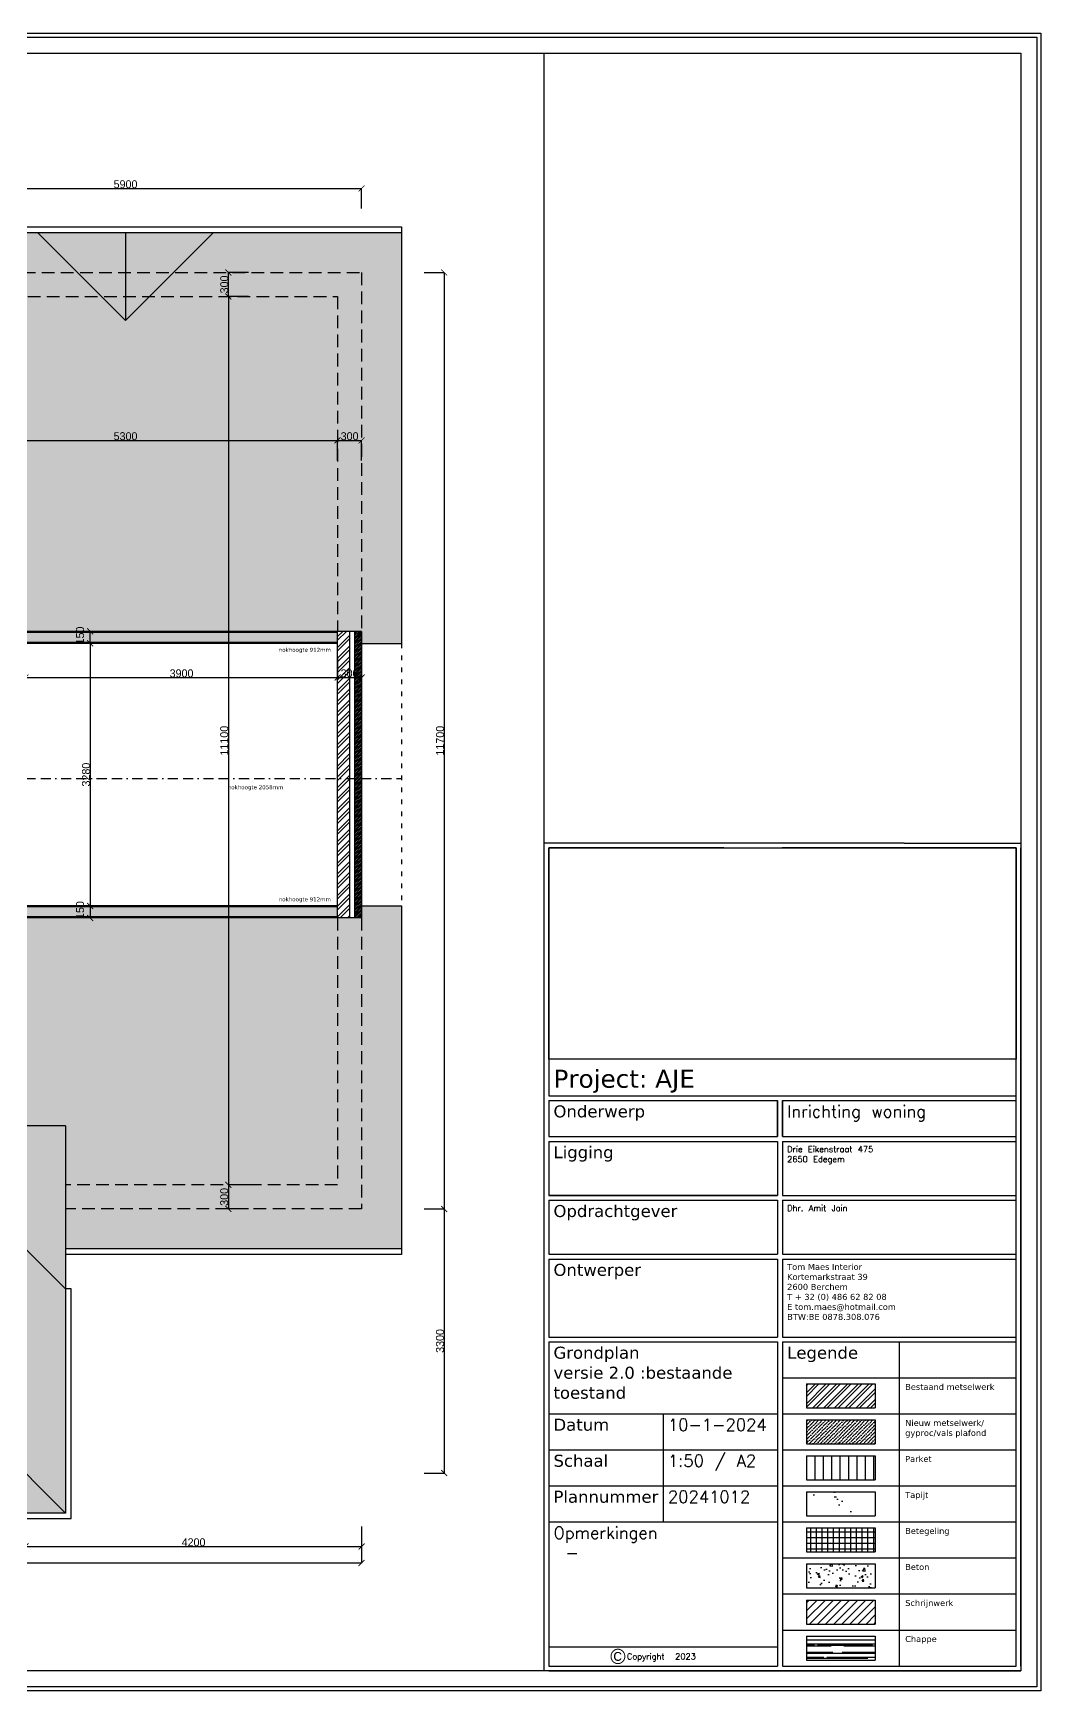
# Model space of a CAD drawing. Header units: millimetres. Extents: x -153917 to -31303, y -39726 to 31262.
# Drawn here: x -138444 to -125852, y 10551 to 31262 of the extents above; entities that cross this region are included whole.
import ezdxf

# ---------------------------------------------------------------- set-up
doc = ezdxf.new("R2010")
doc.units = ezdxf.units.MM
doc.header["$LTSCALE"] = 5
for name, pattern in [('ACAD_ISO03W100', [30, 12, -18]), ('BORDERX2', [88.9, 25.4, -12.7, 25.4, -12.7, 0, -12.7]), ('HIDDEN', [9.525, 6.35, -3.175])]:
    doc.linetypes.add(name, pattern=pattern)
for name, color, linetype in [('Bemating', 1, 'Continuous'), ('invulling muren', 252, 'Continuous'), ('KADER', 7, 'Continuous'), ('Meubel', 8, 'Continuous'), ('muren', 7, 'Continuous'), ('Tekst', 7, 'Continuous')]:
    doc.layers.add(name, color=color, linetype=linetype)
doc.layers.add('parket', color=7, linetype='Continuous', true_color=0xe6d6b7)
doc.layers.add('Toestellen', color=7, linetype='Continuous', true_color=0x423f38)
doc.styles.add('Arial', font='txt.shx')
doc.styles.add('Geneva', font='')
doc.styles.get('Geneva').set_extended_font_data('Geneva')
doc.dimstyles.new('ISO-25', dxfattribs={"dimtxt": 100, "dimasz": 25, "dimexe": 1.25, "dimexo": 0.625, "dimtad": 1, "dimtxsty": 'Standard', "dimblk": 'ARCHTICK', "dimcen": 2.5, "dimse1": 1, "dimse2": 1, "dimadec": 0, "dimazin": 0, "dimtfac": 1, "dimtmove": 0, "dimatfit": 3, "dimfxl": 1, "dimarcsym": 0})
picture_1 = doc.add_image_def('image1.jpg', size_in_pixel=(1986, 897))
pattern_1 = [(0, (34340.32, -328.19), (47.625, 27.4963064), [31.75, -63.5]), (120, (34340.32, -328.19), (-47.625, 27.4963066), [31.75, -63.5]), (60, (34340.32, -328.19), (1e-07, 54.992613), [-63.5, 31.75])]

# ---------------------------------------------------------------- blocks, each defined once
blk = doc.blocks.new('_ArchTick')
at = {"color": 0, "linetype": 'ByBlock', "const_width": 0.15}
blk.add_lwpolyline([(-0.5, -0.5), (0.5, 0.5)], dxfattribs=at)
blk = doc.blocks.new('*D178')
at = {"layer": 'Bemating', "color": 0, "lineweight": -2, "transparency": 16777216}
for p, q in [((-138540, 23461), (-138540, 23210)), ((-134640, 23461), (-134640, 23210)), ((-138540, 23211), (-134640, 23211))]:
    blk.add_line(p, q, dxfattribs=at)
at = {"layer": 'Defpoints', "color": 0, "transparency": 16777216}
for p in [(-138540, 23638), (-134640, 23638), (-134640, 23211)]:
    blk.add_point(p, dxfattribs=at)
at = {"layer": 'Bemating', "color": 0, "lineweight": -2, "transparency": 16777216, "xscale": 75, "yscale": 75, "zscale": 75, "rotation": 180}
blk.add_blockref('_ArchTick', (-138540, 23211), dxfattribs=at)
at = {"layer": 'Bemating', "color": 0, "lineweight": -2, "transparency": 16777216, "xscale": 75, "yscale": 75, "zscale": 75}
blk.add_blockref('_ArchTick', (-134640, 23211), dxfattribs=at)
at = {"layer": 'Bemating', "color": 0, "transparency": 16777216, "insert": (-136590, 23262), "char_height": 100, "attachment_point": 5, "style": 'Geneva'}
blk.add_mtext('3900', dxfattribs=at)
blk = doc.blocks.new('*D179')
at = {"layer": 'Bemating', "color": 0, "lineweight": -2, "transparency": 16777216}
for p, q in [((-134640, 23461), (-134640, 23210)), ((-134340, 23461), (-134340, 23210)), ((-134640, 23211), (-134340, 23211))]:
    blk.add_line(p, q, dxfattribs=at)
at = {"layer": 'Defpoints', "color": 0, "transparency": 16777216}
for p in [(-134640, 23638), (-134340, 23788), (-134340, 23211)]:
    blk.add_point(p, dxfattribs=at)
at = {"layer": 'Bemating', "color": 0, "lineweight": -2, "transparency": 16777216, "xscale": 75, "yscale": 75, "zscale": 75, "rotation": 180}
blk.add_blockref('_ArchTick', (-134640, 23211), dxfattribs=at)
at = {"layer": 'Bemating', "color": 0, "lineweight": -2, "transparency": 16777216, "xscale": 75, "yscale": 75, "zscale": 75}
blk.add_blockref('_ArchTick', (-134340, 23211), dxfattribs=at)
at = {"layer": 'Bemating', "color": 0, "transparency": 16777216, "insert": (-134490, 23262), "char_height": 100, "attachment_point": 5, "style": 'Geneva'}
blk.add_mtext('300', dxfattribs=at)
blk = doc.blocks.new('*D196')
at = {"layer": 'Bemating', "color": 0, "lineweight": -2, "transparency": 16777216}
for p, q in [((-137482, 23638), (-137733, 23638)), ((-137732, 23638), (-137732, 20358)), ((-137482, 20358), (-137733, 20358))]:
    blk.add_line(p, q, dxfattribs=at)
at = {"layer": 'Defpoints', "color": 0, "transparency": 16777216}
for p in [(-134640, 23638), (-137732, 20358), (-134640, 20358)]:
    blk.add_point(p, dxfattribs=at)
at = {"layer": 'Bemating', "color": 0, "lineweight": -2, "transparency": 16777216, "xscale": 75, "yscale": 75, "zscale": 75}
for p, rotation in [((-137732, 23638), 90), ((-137732, 20358), 270)]:
    blk.add_blockref('_ArchTick', p, dxfattribs=dict(at, rotation=rotation))
at = {"layer": 'Bemating', "color": 0, "transparency": 16777216, "insert": (-137783, 21998), "char_height": 100, "attachment_point": 5, "rotation": 90, "style": 'Geneva'}
blk.add_mtext('3280', dxfattribs=at)
blk = doc.blocks.new('*D197')
at = {"layer": 'Bemating', "color": 0, "lineweight": -2, "transparency": 16777216}
for p, q in [((-137482, 20358), (-137733, 20358)), ((-137732, 20358), (-137732, 20208)), ((-137482, 20208), (-137733, 20208))]:
    blk.add_line(p, q, dxfattribs=at)
at = {"layer": 'Defpoints', "color": 0, "transparency": 16777216}
for p in [(-134640, 20358), (-137732, 20208), (-134640, 20208)]:
    blk.add_point(p, dxfattribs=at)
at = {"layer": 'Bemating', "color": 0, "lineweight": -2, "transparency": 16777216, "xscale": 75, "yscale": 75, "zscale": 75}
for p, rotation in [((-137732, 20358), 90), ((-137732, 20208), 270)]:
    blk.add_blockref('_ArchTick', p, dxfattribs=dict(at, rotation=rotation))
at = {"layer": 'Bemating', "color": 0, "transparency": 16777216, "insert": (-137858, 20306), "char_height": 100, "attachment_point": 5, "rotation": 90, "style": 'Geneva'}
blk.add_mtext('150', dxfattribs=at)
blk = doc.blocks.new('*D198')
at = {"layer": 'Bemating', "color": 0, "lineweight": -2, "transparency": 16777216}
for p, q in [((-137482, 23788), (-137733, 23788)), ((-137482, 23638), (-137733, 23638)), ((-137732, 23638), (-137732, 23788))]:
    blk.add_line(p, q, dxfattribs=at)
at = {"layer": 'Defpoints', "color": 0, "transparency": 16777216}
for p in [(-137732, 23788), (-134640, 23788), (-134640, 23638)]:
    blk.add_point(p, dxfattribs=at)
at = {"layer": 'Bemating', "color": 0, "lineweight": -2, "transparency": 16777216, "xscale": 75, "yscale": 75, "zscale": 75}
for p, rotation in [((-137732, 23788), 90), ((-137732, 23638), 270)]:
    blk.add_blockref('_ArchTick', p, dxfattribs=dict(at, rotation=rotation))
at = {"layer": 'Bemating', "color": 0, "transparency": 16777216, "insert": (-137858, 23736), "char_height": 100, "attachment_point": 5, "rotation": 90, "style": 'Geneva'}
blk.add_mtext('150', dxfattribs=at)
blk = doc.blocks.new('*D215')
at = {"layer": 'Bemating', "color": 0, "lineweight": -2, "transparency": 16777216}
for p, q in [((-151540, 12398), (-151540, 12147)), ((-134340, 12398), (-134340, 12147)), ((-151540, 12148), (-134340, 12148))]:
    blk.add_line(p, q, dxfattribs=at)
at = {"layer": 'Defpoints', "color": 0, "transparency": 16777216}
for p in [(-151540, 23638), (-134340, 20358), (-134340, 12148)]:
    blk.add_point(p, dxfattribs=at)
at = {"layer": 'Bemating', "color": 0, "lineweight": -2, "transparency": 16777216, "xscale": 75, "yscale": 75, "zscale": 75, "rotation": 180}
blk.add_blockref('_ArchTick', (-151540, 12148), dxfattribs=at)
at = {"layer": 'Bemating', "color": 0, "lineweight": -2, "transparency": 16777216, "xscale": 75, "yscale": 75, "zscale": 75}
blk.add_blockref('_ArchTick', (-134340, 12148), dxfattribs=at)
at = {"layer": 'Bemating', "color": 0, "transparency": 16777216, "insert": (-142940, 12199), "char_height": 100, "attachment_point": 5, "style": 'Geneva'}
blk.add_mtext('17200', dxfattribs=at)
blk = doc.blocks.new('*D218')
at = {"layer": 'Bemating', "color": 0, "lineweight": -2, "transparency": 16777216}
for p, q in [((-138540, 12605), (-138540, 12354)), ((-134340, 12605), (-134340, 12354)), ((-138540, 12355), (-134340, 12355))]:
    blk.add_line(p, q, dxfattribs=at)
at = {"layer": 'Defpoints', "color": 0, "transparency": 16777216}
for p in [(-134340, 16572), (-138540, 13272), (-134340, 12355)]:
    blk.add_point(p, dxfattribs=at)
at = {"layer": 'Bemating', "color": 0, "lineweight": -2, "transparency": 16777216, "xscale": 75, "yscale": 75, "zscale": 75, "rotation": 180}
blk.add_blockref('_ArchTick', (-138540, 12355), dxfattribs=at)
at = {"layer": 'Bemating', "color": 0, "lineweight": -2, "transparency": 16777216, "xscale": 75, "yscale": 75, "zscale": 75}
blk.add_blockref('_ArchTick', (-134340, 12355), dxfattribs=at)
at = {"layer": 'Bemating', "color": 0, "transparency": 16777216, "insert": (-136440, 12406), "char_height": 100, "attachment_point": 5, "style": 'Geneva'}
blk.add_mtext('4200', dxfattribs=at)
blk = doc.blocks.new('*D221')
at = {"layer": 'Bemating', "color": 0, "lineweight": -2, "transparency": 16777216}
for p, q in [((-139940, 25924), (-139940, 26175)), ((-139940, 26174), (-134640, 26174)), ((-134640, 25924), (-134640, 26175))]:
    blk.add_line(p, q, dxfattribs=at)
at = {"layer": 'Defpoints', "color": 0, "transparency": 16777216}
for p in [(-134640, 26174), (-139940, 24772), (-134640, 23788)]:
    blk.add_point(p, dxfattribs=at)
at = {"layer": 'Bemating', "color": 0, "lineweight": -2, "transparency": 16777216, "xscale": 75, "yscale": 75, "zscale": 75, "rotation": 180}
blk.add_blockref('_ArchTick', (-139940, 26174), dxfattribs=at)
at = {"layer": 'Bemating', "color": 0, "lineweight": -2, "transparency": 16777216, "xscale": 75, "yscale": 75, "zscale": 75}
blk.add_blockref('_ArchTick', (-134640, 26174), dxfattribs=at)
at = {"layer": 'Bemating', "color": 0, "transparency": 16777216, "insert": (-137290, 26225), "char_height": 100, "attachment_point": 5, "style": 'Geneva'}
blk.add_mtext('5300', dxfattribs=at)
blk = doc.blocks.new('*D222')
at = {"layer": 'Bemating', "color": 0, "lineweight": -2, "transparency": 16777216}
for p, q in [((-134640, 25924), (-134640, 26175)), ((-134640, 26174), (-134340, 26174)), ((-134340, 25924), (-134340, 26175))]:
    blk.add_line(p, q, dxfattribs=at)
at = {"layer": 'Defpoints', "color": 0, "transparency": 16777216}
for p in [(-134340, 26174), (-134640, 23788), (-134340, 23788)]:
    blk.add_point(p, dxfattribs=at)
at = {"layer": 'Bemating', "color": 0, "lineweight": -2, "transparency": 16777216, "xscale": 75, "yscale": 75, "zscale": 75, "rotation": 180}
blk.add_blockref('_ArchTick', (-134640, 26174), dxfattribs=at)
at = {"layer": 'Bemating', "color": 0, "lineweight": -2, "transparency": 16777216, "xscale": 75, "yscale": 75, "zscale": 75}
blk.add_blockref('_ArchTick', (-134340, 26174), dxfattribs=at)
at = {"layer": 'Bemating', "color": 0, "transparency": 16777216, "insert": (-134490, 26225), "char_height": 100, "attachment_point": 5, "style": 'Geneva'}
blk.add_mtext('300', dxfattribs=at)
blk = doc.blocks.new('*D223')
at = {"layer": 'Bemating', "color": 0, "lineweight": -2, "transparency": 16777216}
for p, q in [((-133559, 28272), (-133308, 28272)), ((-133309, 28272), (-133309, 16572)), ((-133559, 16572), (-133308, 16572))]:
    blk.add_line(p, q, dxfattribs=at)
at = {"layer": 'Defpoints', "color": 0, "transparency": 16777216}
for p in [(-134340, 28272), (-134340, 16572), (-133309, 16572)]:
    blk.add_point(p, dxfattribs=at)
at = {"layer": 'Bemating', "color": 0, "lineweight": -2, "transparency": 16777216, "xscale": 75, "yscale": 75, "zscale": 75}
for p, rotation in [((-133309, 28272), 90), ((-133309, 16572), 270)]:
    blk.add_blockref('_ArchTick', p, dxfattribs=dict(at, rotation=rotation))
at = {"layer": 'Bemating', "color": 0, "transparency": 16777216, "insert": (-133360, 22422), "char_height": 100, "attachment_point": 5, "rotation": 90, "style": 'Geneva'}
blk.add_mtext('11700', dxfattribs=at)
blk = doc.blocks.new('*D224')
at = {"layer": 'Bemating', "color": 0, "lineweight": -2, "transparency": 16777216}
for p, q in [((-133559, 16572), (-133308, 16572)), ((-133309, 16572), (-133309, 13272)), ((-133559, 13272), (-133308, 13272))]:
    blk.add_line(p, q, dxfattribs=at)
at = {"layer": 'Defpoints', "color": 0, "transparency": 16777216}
for p in [(-134340, 16572), (-138540, 13272), (-133309, 13272)]:
    blk.add_point(p, dxfattribs=at)
at = {"layer": 'Bemating', "color": 0, "lineweight": -2, "transparency": 16777216, "xscale": 75, "yscale": 75, "zscale": 75}
for p, rotation in [((-133309, 16572), 90), ((-133309, 13272), 270)]:
    blk.add_blockref('_ArchTick', p, dxfattribs=dict(at, rotation=rotation))
at = {"layer": 'Bemating', "color": 0, "transparency": 16777216, "insert": (-133360, 14922), "char_height": 100, "attachment_point": 5, "rotation": 90, "style": 'Geneva'}
blk.add_mtext('3300', dxfattribs=at)
blk = doc.blocks.new('*D227')
at = {"layer": 'Bemating', "color": 0, "lineweight": -2, "transparency": 16777216}
for p, q in [((-140240, 29072), (-140240, 29323)), ((-140240, 29322), (-134340, 29322)), ((-134340, 29072), (-134340, 29323))]:
    blk.add_line(p, q, dxfattribs=at)
at = {"layer": 'Defpoints', "color": 0, "transparency": 16777216}
for p in [(-134340, 29322), (-140240, 28272), (-134340, 28272)]:
    blk.add_point(p, dxfattribs=at)
at = {"layer": 'Bemating', "color": 0, "lineweight": -2, "transparency": 16777216, "xscale": 75, "yscale": 75, "zscale": 75, "rotation": 180}
blk.add_blockref('_ArchTick', (-140240, 29322), dxfattribs=at)
at = {"layer": 'Bemating', "color": 0, "lineweight": -2, "transparency": 16777216, "xscale": 75, "yscale": 75, "zscale": 75}
blk.add_blockref('_ArchTick', (-134340, 29322), dxfattribs=at)
at = {"layer": 'Bemating', "color": 0, "transparency": 16777216, "insert": (-137290, 29373), "char_height": 100, "attachment_point": 5, "style": 'Geneva'}
blk.add_mtext('5900', dxfattribs=at)
blk = doc.blocks.new('*D228')
at = {"layer": 'Bemating', "color": 0, "lineweight": -2, "transparency": 16777216}
for p, q in [((-135755, 27972), (-136006, 27972)), ((-136005, 27972), (-136005, 16872)), ((-135755, 16872), (-136006, 16872))]:
    blk.add_line(p, q, dxfattribs=at)
at = {"layer": 'Defpoints', "color": 0, "transparency": 16777216}
for p in [(-134640, 27972), (-136005, 16872), (-134640, 16872)]:
    blk.add_point(p, dxfattribs=at)
at = {"layer": 'Bemating', "color": 0, "lineweight": -2, "transparency": 16777216, "xscale": 75, "yscale": 75, "zscale": 75}
for p, rotation in [((-136005, 27972), 90), ((-136005, 16872), 270)]:
    blk.add_blockref('_ArchTick', p, dxfattribs=dict(at, rotation=rotation))
at = {"layer": 'Bemating', "color": 0, "transparency": 16777216, "insert": (-136056, 22422), "char_height": 100, "attachment_point": 5, "rotation": 90, "style": 'Geneva'}
blk.add_mtext('11100', dxfattribs=at)
blk = doc.blocks.new('*D229')
at = {"layer": 'Bemating', "color": 0, "lineweight": -2, "transparency": 16777216}
for p, q in [((-135755, 16872), (-136006, 16872)), ((-136005, 16872), (-136005, 16572)), ((-135755, 16572), (-136006, 16572))]:
    blk.add_line(p, q, dxfattribs=at)
at = {"layer": 'Defpoints', "color": 0, "transparency": 16777216}
for p in [(-134640, 16872), (-136005, 16572), (-134340, 16572)]:
    blk.add_point(p, dxfattribs=at)
at = {"layer": 'Bemating', "color": 0, "lineweight": -2, "transparency": 16777216, "xscale": 75, "yscale": 75, "zscale": 75}
for p, rotation in [((-136005, 16872), 90), ((-136005, 16572), 270)]:
    blk.add_blockref('_ArchTick', p, dxfattribs=dict(at, rotation=rotation))
at = {"layer": 'Bemating', "color": 0, "transparency": 16777216, "insert": (-136056, 16722), "char_height": 100, "attachment_point": 5, "rotation": 90, "style": 'Geneva'}
blk.add_mtext('300', dxfattribs=at)
blk = doc.blocks.new('*D230')
at = {"layer": 'Bemating', "color": 0, "lineweight": -2, "transparency": 16777216}
for p, q in [((-135755, 28272), (-136006, 28272)), ((-136005, 27972), (-136005, 28272)), ((-135755, 27972), (-136006, 27972))]:
    blk.add_line(p, q, dxfattribs=at)
at = {"layer": 'Defpoints', "color": 0, "transparency": 16777216}
for p in [(-136005, 28272), (-134340, 28272), (-134640, 27972)]:
    blk.add_point(p, dxfattribs=at)
at = {"layer": 'Bemating', "color": 0, "lineweight": -2, "transparency": 16777216, "xscale": 75, "yscale": 75, "zscale": 75}
for p, rotation in [((-136005, 28272), 90), ((-136005, 27972), 270)]:
    blk.add_blockref('_ArchTick', p, dxfattribs=dict(at, rotation=rotation))
at = {"layer": 'Bemating', "color": 0, "transparency": 16777216, "insert": (-136056, 28122), "char_height": 100, "attachment_point": 5, "rotation": 90, "style": 'Geneva'}
blk.add_mtext('300', dxfattribs=at)

msp = doc.modelspace()

# ---------------------------------------------------------------- hatches: boundary and pattern name
at = {"layer": 'invulling muren', "transparency": 33554477}
h = msp.add_hatch(color=256, dxfattribs=at)
h.dxf.hatch_style = 1
h.paths.add_polyline_path([(-134640.121, 27971.817), (-139940.121, 27971.817), (-139940.121, 24771.817), (-151240.121, 24771.817), (-151240.121, 23787.817), (-138840.121, 23787.817), (-134640.121, 23787.817)], flags=16)
h.paths.add_polyline_path([(-140240.121, 28271.817), (-134340.121, 28271.817), (-134340.121, 23787.817), (-134340.121, 23637.817), (-133840.121, 23637.817), (-133840.121, 28771.817), (-140740.121, 28771.817), (-140740.121, 25571.817), (-152040.121, 25571.817), (-152040.121, 23637.817), (-151540.121, 23637.817), (-151540.121, 23787.817), (-151540.121, 25071.817), (-150490.121, 25071.817), (-140240.121, 25071.817)])
h.paths.add_polyline_path([(-139940.121, 27971.817), (-134640.121, 27971.817), (-134640.121, 23787.817), (-134340.121, 23787.817), (-134340.121, 28271.817), (-140240.121, 28271.817), (-140240.121, 25071.817), (-150490.121, 25071.817), (-151540.121, 25071.817), (-151540.121, 23787.817), (-151240.121, 23787.817), (-151240.121, 24771.817), (-139940.121, 24771.817)], flags=17)
h.paths.add_polyline_path([(-134640.121, 20207.817), (-138540.121, 20207.817), (-138540.121, 17609.817), (-138040.121, 17609.817), (-138040.121, 16871.817), (-134640.121, 16871.817)])
h.paths.add_polyline_path([(-134340.121, 20207.817), (-134640.121, 20207.817), (-134640.121, 16871.817), (-138040.121, 16871.817), (-138040.121, 16571.817), (-134340.121, 16571.817)], flags=17)
h.paths.add_polyline_path([(-133840.121, 20357.817), (-134340.121, 20357.817), (-134340.121, 20207.817), (-134340.121, 16571.817), (-138040.121, 16571.817), (-138040.121, 16071.817), (-133840.121, 16071.817)])
h.paths.add_polyline_path([(-138840.121, 16371.817), (-139833.121, 17364.817), (-139833.121, 14701.817), (-139833.121, 14564.817), (-138840.121, 13571.817)])
h.paths.add_polyline_path([(-138840.121, 17459.817), (-139833.121, 17459.817), (-139833.121, 17364.817), (-138840.121, 16371.817)])
h.paths.add_polyline_path([(-138540.121, 17459.817), (-138840.121, 17459.817), (-138840.121, 16371.817), (-138540.121, 16071.817)])
h.paths.add_polyline_path([(-138040.121, 17609.817), (-138540.121, 17609.817), (-138540.121, 17459.817), (-138540.121, 16071.817), (-138040.121, 15571.817)])
h.paths.add_polyline_path([(-138540.121, 16071.817), (-138840.121, 16371.817), (-138840.121, 13571.817), (-138540.121, 13271.817)])
h.paths.add_polyline_path([(-138040.121, 15571.817), (-138540.121, 16071.817), (-138540.121, 13271.817), (-138040.121, 12771.817)])
h.paths.add_polyline_path([(-139833.121, 14564.817), (-139833.121, 14551.817), (-139983.121, 14551.817), (-141990.121, 14551.817), (-143997.121, 14551.817), (-144147.121, 14551.817), (-144147.121, 14564.817), (-145140.121, 13571.817), (-138840.121, 13571.817)])
h.paths.add_polyline_path([(-138840.121, 13571.817), (-145140.121, 13571.817), (-145440.121, 13271.817), (-138540.121, 13271.817)])
h.paths.add_polyline_path([(-138540.121, 13271.817), (-145440.121, 13271.817), (-145940.121, 12771.817), (-138040.121, 12771.817)])
h.paths.add_polyline_path([(-145440.121, 16071.817), (-145940.121, 15571.817), (-145940.121, 12771.817), (-145440.121, 13271.817)])
h.paths.add_polyline_path([(-145140.121, 16371.817), (-145440.121, 16071.817), (-145440.121, 13271.817), (-145140.121, 13571.817)])
h.paths.add_polyline_path([(-144147.121, 17364.817), (-145140.121, 16371.817), (-145140.121, 13571.817), (-144147.121, 14564.817), (-144147.121, 14701.817)])
h.paths.add_polyline_path([(-144147.121, 17364.817), (-144147.121, 17459.817), (-146290.121, 17459.817), (-146440.121, 17459.817), (-151240.121, 17459.817), (-151240.121, 16371.817), (-145140.121, 16371.817)])
h.paths.add_polyline_path([(-151540.121, 17459.817), (-151540.121, 17609.817), (-152040.121, 17609.817), (-152040.121, 15571.817), (-145940.121, 15571.817), (-145440.121, 16071.817), (-151540.121, 16071.817)])
h.paths.add_polyline_path([(-151240.121, 17459.817), (-151540.121, 17459.817), (-151540.121, 16071.817), (-145440.121, 16071.817), (-145140.121, 16371.817), (-151240.121, 16371.817)])
at = {"layer": 'invulling muren'}
h = msp.add_hatch(dxfattribs=at)
h.set_pattern_fill('HONEY', color=256, scale=10)
h.set_pattern_definition(pattern_1)
h.paths.add_polyline_path([(-138840.121, 23650.317), (-134640.121, 23650.317), (-134640.121, 23775.317), (-144413.121, 23775.317), (-151240.121, 23775.317), (-151240.121, 23650.317), (-147077.121, 23650.317)])
h = msp.add_hatch(dxfattribs=at)
h.set_pattern_fill('ANSI32', color=256, scale=10)
h.set_pattern_definition([(45, (34340.32, -328.19), (-67.35192, 67.35192), []), (45, (34385.22, -328.19), (-67.35192, 67.35192), [])])
h.paths.add_polyline_path([(-134640.121, 20207.817), (-134490.121, 20207.817), (-134490.121, 23787.817), (-134640.121, 23787.817)])
h = msp.add_hatch(dxfattribs=at)
h.set_pattern_fill('ANSI31', color=256, scale=5)
h.set_pattern_definition([(45, (34340.319, -328.191), (-11.2253202, 11.2253202), [])])
h.paths.add_polyline_path([(-134340.121, 23787.817), (-134430.121, 23787.817), (-134430.121, 20207.817), (-134340.121, 20207.817)])
h = msp.add_hatch(dxfattribs=at)
h.set_pattern_fill('HONEY', color=256, scale=10)
h.set_pattern_definition(pattern_1)
h.paths.add_polyline_path([(-138540.121, 20345.317), (-138540.121, 20220.317), (-134640.121, 20220.317), (-134640.121, 20345.317)])
h = msp.add_hatch(dxfattribs=at)
h.set_pattern_fill('ANSI32', color=256, scale=10)
h.paths.add_polyline_path([(-127922.43, 14085.554), (-127922.43, 14385.554), (-128782.43, 14385.554), (-128782.43, 14085.554)])
h = msp.add_hatch(dxfattribs=at)
h.set_pattern_fill('ANSI36', color=1, scale=10)
h.paths.add_polyline_path([(-127922.43, 13935.554), (-128782.43, 13935.554), (-128782.43, 13635.554), (-127922.43, 13635.554)])
at = {"layer": 'Tekst'}
h = msp.add_hatch(dxfattribs=at)
h.set_pattern_fill('AR-SAND', color=256, scale=7.5, style=0)
h.set_pattern_definition([(37.5, (-200948.4, -17229.84), (-12.0002, 367.0599), [0, -289.56, 0, -323.85, 0, -309.5625]), (7.5, (-200948.4, -17229.84), (337.1425, 537.6188), [0, -156.21, 0, -260.985, 0, -100.0125]), (327.5, (-201182.7, -17229.84), (593.2443, 1.0779), [0, -95.25, 0, -342.9, 0, -447.675]), (317.5, (-201182.7, -17229.84), (572.6673, 167.197), [0, -47.625, 0, -224.79, 0, -257.175])])
h.paths.add_polyline_path([(-127922.43, 13035.554), (-128782.43, 13035.554), (-128782.43, 12735.554), (-127922.43, 12735.554)])
h = msp.add_hatch(dxfattribs=at)
h.set_pattern_fill('NET', color=256, scale=22.5, style=0)
h.set_pattern_definition([(0, (-219238.56, -2464.635), (0, 71.4375), []), (90, (-219238.56, -2464.635), (-71.4375, 4e-15), [])])
h.paths.add_polyline_path([(-127922.43, 12285.554), (-127922.43, 12585.554), (-128782.43, 12585.554), (-128782.43, 12285.554)])
h = msp.add_hatch(dxfattribs=at)
h.set_pattern_fill('AR-CONC', color=256, scale=1.5, style=0)
h.set_pattern_definition([(50, (-200948.39, -17229.84), (273.277, -23.9086), [28.575, -314.325]), (355, (-200948.4, -17229.84), (-52.8642, 286.585), [22.86, -251.46]), (100.451, (-200925.6, -17231.84), (220.41375, 262.675), [24.285, -267.135]), (46.1842, (-200948.4, -17153.64), (406.6186, -63.0635), [42.8625, -471.4875]), (96.6356, (-200914.5, -17158.9), (356.1064, 371.1383), [36.4275, -400.7025]), (351.184, (-200948.4, -17153.64), (356.107, 371.1377), [34.29, -377.19]), (21, (-200910.29, -17172.7), (227.4223, -153.3983), [28.575, -314.325]), (326, (-200910.3, -17172.7), (92.703, 276.2819), [22.86, -251.46]), (71.4514, (-200891.33, -17185.48), (320.1247, 122.8843), [24.285, -267.135]), (37.5, (-200948.39, -17229.84), (4.6329, 126.83256), [0, -248.412, 0, -255.27, 0, -252.4125]), (7.5, (-200948.39, -17229.84), (100.2295, 150.27086), [0, -145.542, 0, -242.697, 0, -96.2025]), (327.5, (-201033.35, -17229.84), (203.38589, -8.59312), [0, -95.25, 0, -297.18, 0, -394.335]), (317.5, (-201071.45, -17229.84), (222.19377, 38.13974), [0, -123.825, 0, -197.358, 0, -280.035])])
h.paths.add_polyline_path([(-127922.43, 12135.554), (-128782.43, 12135.554), (-128782.43, 11835.554), (-127922.43, 11835.554)])
h = msp.add_hatch(dxfattribs=at)
h.set_pattern_fill('ANSI31', color=256, scale=22.5, style=0)
h.set_pattern_definition([(45, (-200948.386, -17679.844), (-50.51394, 50.51394), [])])
h.paths.add_polyline_path([(-128782.43, 11685.554), (-128782.43, 11385.554), (-127922.43, 11385.554), (-127922.43, 11685.554)])
h = msp.add_hatch(dxfattribs=at)
h.set_pattern_fill('AR-RROOF', color=256, scale=4.5, style=0)
h.set_pattern_definition([(0, (-219238.56, -2464.63), (251.46, 114.3), [1714.5, -228.6, 571.5, -114.3]), (0, (-219086.54, -2407.48), (-114.3, 152.019), [342.9, -37.719, 685.8, -85.725]), (0, (-219181.41, -2367.48), (594.36, 76.581), [914.4, -160.02, 457.2, -114.3])])
h.paths.add_polyline_path([(-128782.43, 11235.554), (-128782.43, 10935.554), (-127922.43, 10935.554), (-127922.43, 11235.554)])

# ---------------------------------------------------------------- linework, layer by layer
at = {"layer": 'KADER', "linetype": 'Continuous'}
for p, q in [((-153916.537, 31261.669), (-125852.43, 31261.669)), ((-153916.537, 31261.669), (-125852.43, 31261.669)), ((-153866.537, 31211.669), (-125902.43, 31211.669)), ((-125902.43, 31211.669), (-125902.43, 10600.554)), ((-125852.43, 31261.669), (-125852.43, 10550.554)), ((-153666.537, 31011.669), (-126102.43, 31011.669)), ((-126102.43, 31011.669), (-126102.43, 10800.554)), ((-126102.43, 10800.554), (-153666.537, 10800.554)), ((-125902.43, 10600.554), (-153866.537, 10600.554)), ((-125852.43, 10550.554), (-153916.537, 10550.554))]:
    msp.add_line(p, q, dxfattribs=at)
at = {"layer": 'Meubel'}
for p, q in [((-140740.121, 28841.817), (-133840.121, 28841.817)), ((-133840.121, 28841.817), (-133840.121, 28771.817)), ((-133840.121, 16001.817), (-138040.121, 16001.817)), ((-133840.121, 16071.817), (-133840.121, 16001.817)), ((-137970.121, 15571.817), (-138040.121, 15571.817)), ((-137970.121, 12701.817), (-137970.121, 15571.817)), ((-146010.121, 12701.817), (-138040.121, 12701.817)), ((-138040.121, 12701.817), (-137970.121, 12701.817))]:
    msp.add_line(p, q, dxfattribs=at)
at = {"layer": 'muren', "linetype": 'HIDDEN', "ltscale": 5}
for p, q in [((-140240.121, 28271.817), (-134340.121, 28271.817)), ((-134340.121, 28271.817), (-134340.121, 23787.817)), ((-139940.121, 27971.817), (-134640.121, 27971.817)), ((-134640.121, 27971.817), (-134640.121, 23787.817)), ((-134640.121, 20207.817), (-134640.121, 16871.817)), ((-134340.121, 20207.817), (-134340.121, 16571.817)), ((-134640.121, 16871.817), (-138040.121, 16871.817)), ((-134340.121, 16571.817), (-138040.121, 16571.817))]:
    msp.add_line(p, q, dxfattribs=at)
at = {"layer": 'muren'}
for p, q in [((-134340.121, 23787.817), (-144413.121, 23787.817)), ((-134640.121, 23775.317), (-144413.121, 23775.317)), ((-134640.121, 23650.317), (-144413.121, 23650.317)), ((-134640.121, 23637.817), (-144413.121, 23637.817)), ((-134640.121, 20207.817), (-134640.121, 23787.817)), ((-134490.121, 23787.817), (-134490.121, 20207.817)), ((-134430.121, 23787.817), (-134430.121, 20207.817)), ((-134340.121, 23787.817), (-134340.121, 20207.817)), ((-134640.121, 20357.817), (-138540.121, 20357.817)), ((-134640.121, 20345.317), (-138540.121, 20345.317)), ((-134640.121, 20220.317), (-138540.121, 20220.317)), ((-134340.121, 20207.817), (-138540.121, 20207.817))]:
    msp.add_line(p, q, dxfattribs=at)
at = {"layer": 'muren', "linetype": 'ACAD_ISO03W100'}
msp.add_line((-133840.121, 23637.817), (-133840.121, 20357.817), dxfattribs=at)
at = {"layer": 'muren', "color": 6, "linetype": 'BORDERX2'}
msp.add_line((-138540.121, 21950.817), (-133840.121, 21950.817), dxfattribs=at)
at = {"layer": 'muren', "linetype": 'Continuous'}
msp.add_lwpolyline([(-126162.43, 10860.554), (-126162.43, 21081.717)], dxfattribs=at)
at = {"layer": 'parket'}
for p, q in [((-128677.43, 13485.554), (-128677.43, 13185.554)), ((-128572.43, 13485.554), (-128572.43, 13185.554)), ((-128467.43, 13485.554), (-128467.43, 13185.554)), ((-128362.43, 13485.554), (-128362.43, 13185.554)), ((-128257.43, 13485.554), (-128257.43, 13185.554)), ((-128152.43, 13485.554), (-128152.43, 13185.554)), ((-128047.43, 13485.554), (-128047.43, 13185.554)), ((-127942.43, 13485.554), (-127942.43, 13185.554))]:
    msp.add_line(p, q, dxfattribs=at)
at = {"layer": 'Tekst'}
for p, q in [((-132062.43, 31011.669), (-132062.43, 10800.554)), ((-127562.43, 21141.717), (-132062.43, 21141.717)), ((-127562.43, 21141.717), (-126102.43, 21141.717)), ((-132002.43, 21081.717), (-132002.43, 17985.554)), ((-129812.43, 21081.717), (-132002.43, 21081.717)), ((-129812.43, 21081.717), (-129082.43, 21081.717)), ((-127622.43, 21081.717), (-129082.43, 21081.717)), ((-126162.43, 21081.717), (-127622.43, 21081.717)), ((-126162.43, 17985.554), (-126162.43, 21081.717)), ((-126102.43, 10860.554), (-126102.43, 21081.717)), ((-126102.43, 17925.554), (-126102.43, 19425.554)), ((-132002.43, 17985.554), (-129812.43, 17985.554)), ((-132002.43, 17925.554), (-129142.43, 17925.554)), ((-132002.43, 17925.554), (-132002.43, 17475.554)), ((-129812.43, 17985.554), (-129082.43, 17985.554)), ((-129142.43, 17925.554), (-129142.43, 17475.554)), ((-129142.43, 17475.554), (-129142.43, 17925.554)), ((-129082.43, 17985.554), (-127622.43, 17985.554)), ((-129082.43, 17925.554), (-129082.43, 17475.554)), ((-129082.43, 17475.554), (-129082.43, 17925.554)), ((-129082.43, 17925.554), (-127562.43, 17925.554)), ((-127622.43, 17985.554), (-126162.43, 17985.554)), ((-127562.43, 17925.554), (-126162.43, 17925.554)), ((-126162.43, 17475.554), (-126162.43, 17925.554)), ((-132002.43, 17475.554), (-129142.43, 17475.554)), ((-132002.43, 17415.554), (-129142.43, 17415.554)), ((-132002.43, 17415.554), (-132002.43, 16740.554)), ((-129142.43, 17415.554), (-129142.43, 16740.554)), ((-129082.43, 17475.554), (-126162.43, 17475.554)), ((-129082.43, 17415.554), (-129082.43, 16740.554)), ((-129082.43, 17415.554), (-126162.43, 17415.554)), ((-126162.43, 16740.554), (-126162.43, 17415.554)), ((-129142.43, 17355.554), (-129142.43, 16740.554)), ((-129082.43, 17355.554), (-129082.43, 16740.554)), ((-129142.43, 16740.554), (-132002.43, 16740.554)), ((-132002.43, 16740.554), (-129142.43, 16740.554)), ((-132002.43, 16680.554), (-129142.43, 16680.554)), ((-132002.43, 16680.554), (-132002.43, 16005.554)), ((-129142.43, 16680.554), (-129142.43, 16005.554)), ((-129082.43, 16740.554), (-126162.43, 16740.554)), ((-129082.43, 16740.554), (-126162.43, 16740.554)), ((-129082.43, 16680.554), (-129082.43, 16005.554)), ((-129082.43, 16680.554), (-126162.43, 16680.554)), ((-126162.43, 16005.554), (-126162.43, 16680.554)), ((-132002.43, 16005.554), (-129142.43, 16005.554)), ((-132002.43, 16005.554), (-129142.43, 16005.554)), ((-129082.43, 16005.554), (-126162.43, 16005.554)), ((-129082.43, 16005.554), (-126162.43, 16005.554)), ((-132002.43, 15945.554), (-129142.43, 15945.554)), ((-132002.43, 15945.554), (-132002.43, 14970.554)), ((-129142.43, 15945.554), (-129142.43, 14970.554)), ((-129082.43, 15945.554), (-129082.43, 14970.554)), ((-129082.43, 15945.554), (-126162.43, 15945.554)), ((-126162.43, 14970.554), (-126162.43, 15945.554)), ((-132002.43, 14970.554), (-129142.43, 14970.554)), ((-132002.43, 14970.554), (-129142.43, 14970.554)), ((-129082.43, 14970.554), (-126162.43, 14970.554)), ((-129082.43, 14970.554), (-126162.43, 14970.554)), ((-132002.43, 14910.554), (-129142.43, 14910.554)), ((-132002.43, 14910.554), (-132002.43, 10860.554)), ((-129142.43, 14910.554), (-129142.43, 10860.554)), ((-129082.43, 14910.554), (-129082.43, 10860.554)), ((-129082.43, 14910.554), (-126162.43, 14910.554)), ((-127622.43, 14910.554), (-127622.43, 10860.554)), ((-126162.43, 10860.554), (-126162.43, 14910.554)), ((-129082.43, 14460.554), (-126162.43, 14460.554)), ((-128782.43, 14385.554), (-127922.43, 14385.554)), ((-128782.43, 14385.554), (-128782.43, 14085.554)), ((-127922.43, 14385.554), (-127922.43, 14085.554)), ((-128782.43, 14085.554), (-127922.43, 14085.554)), ((-132002.43, 14010.554), (-129142.43, 14010.554)), ((-130572.43, 14010.554), (-130572.43, 12660.554)), ((-129082.43, 14010.554), (-126162.43, 14010.554)), ((-128782.43, 13935.554), (-128782.43, 13635.554)), ((-128782.43, 13935.554), (-127922.43, 13935.554)), ((-127922.43, 13935.554), (-127922.43, 13635.554)), ((-132002.43, 13560.554), (-129142.43, 13560.554)), ((-129082.43, 13560.554), (-126162.43, 13560.554)), ((-128782.43, 13635.554), (-127922.43, 13635.554)), ((-128782.43, 13485.554), (-128782.43, 13185.554)), ((-128782.43, 13485.554), (-127922.43, 13485.554)), ((-127922.43, 13485.554), (-127922.43, 13185.554)), ((-132002.43, 13110.554), (-129142.43, 13110.554)), ((-129082.43, 13110.554), (-126162.43, 13110.554)), ((-128782.43, 13185.554), (-127922.43, 13185.554)), ((-128782.43, 13035.554), (-128782.43, 12735.554)), ((-128782.43, 13035.554), (-127922.43, 13035.554)), ((-127922.43, 13035.554), (-127922.43, 12735.554)), ((-132002.43, 12660.554), (-129142.43, 12660.554)), ((-129082.43, 12660.554), (-126162.43, 12660.554)), ((-128782.43, 12735.554), (-127922.43, 12735.554)), ((-128782.43, 12585.554), (-128782.43, 12285.554)), ((-128782.43, 12585.554), (-127922.43, 12585.554)), ((-127922.43, 12585.554), (-127922.43, 12285.554)), ((-128782.43, 12285.554), (-127922.43, 12285.554)), ((-129082.43, 12210.554), (-126162.43, 12210.554)), ((-128782.43, 12135.554), (-128782.43, 11835.554)), ((-128782.43, 12135.554), (-127922.43, 12135.554)), ((-127922.43, 12135.554), (-127922.43, 11835.554)), ((-128782.43, 11835.554), (-127922.43, 11835.554)), ((-129082.43, 11760.554), (-126162.43, 11760.554)), ((-128782.43, 11685.554), (-128782.43, 11385.554)), ((-128782.43, 11685.554), (-127922.43, 11685.554)), ((-127922.43, 11685.554), (-127922.43, 11385.554)), ((-129082.43, 11310.554), (-126162.43, 11310.554)), ((-128782.43, 11385.554), (-127922.43, 11385.554)), ((-128782.43, 11235.554), (-128782.43, 10935.554)), ((-128782.43, 11235.554), (-127922.43, 11235.554)), ((-127922.43, 11235.554), (-127922.43, 10935.554)), ((-132002.43, 11100.554), (-129142.43, 11100.554)), ((-132002.43, 10800.554), (-132062.43, 10800.554)), ((-132002.43, 10860.554), (-129142.43, 10860.554)), ((-132002.43, 10800.554), (-126162.43, 10800.554)), ((-129082.43, 10860.554), (-126162.43, 10860.554)), ((-128782.43, 10935.554), (-127922.43, 10935.554)), ((-126162.43, 10800.554), (-126102.43, 10800.554))]:
    msp.add_line(p, q, dxfattribs=at)
msp.add_lwpolyline([(-132002.43, 21081.717), (-126162.43, 21081.717), (-126162.43, 18444.013), (-132002.43, 18444.013)], close=True, dxfattribs=at)
for p in [(-130542.43, 21081.717), (-129082.43, 21081.717)]:
    msp.add_point(p, dxfattribs=at)
at = {"layer": 'Toestellen'}
for p, q in [((-137290.121, 27671.817), (-138390.121, 28771.817)), ((-137290.121, 28771.817), (-137290.121, 27971.817)), ((-137290.121, 27671.817), (-136190.121, 28771.817)), ((-137290.121, 27971.817), (-137290.121, 27671.817)), ((-134340.121, 23637.817), (-133840.121, 23637.817)), ((-134340.121, 20357.817), (-133840.121, 20357.817)), ((-133840.121, 20357.817), (-133840.121, 16071.817)), ((-138040.121, 17609.817), (-138540.121, 17609.817)), ((-138040.121, 17609.817), (-138040.121, 12771.817)), ((-138840.121, 16371.817), (-138040.121, 15571.817)), ((-133840.121, 16071.817), (-138040.121, 16071.817)), ((-138040.121, 12771.817), (-139983.121, 14714.817)), ((-138040.121, 12771.817), (-145940.121, 12771.817))]:
    msp.add_line(p, q, dxfattribs=at)
msp.add_lwpolyline([(-152040.121, 23637.817), (-152040.121, 25571.817), (-140740.121, 25571.817), (-140740.121, 28771.817), (-133840.121, 28771.817), (-133840.121, 23637.817)], dxfattribs=at)

# ---------------------------------------------------------------- texts
at = {"layer": 'Tekst', "color": 6, "char_height": 50, "attachment_point": 1}
for s, insert in [('{\\fVerdana|b0|i0|c0|p34;nokhoogte 912mm}', (-135375.797, 23582.117)), ('{\\fVerdana|b0|i0|c0|p34;nokhoogte 2058mm}', (-136012.876, 21865.236)), ('{\\fVerdana|b0|i0|c0|p34;nokhoogte 912mm}', (-135375.797, 20465.126))]:
    msp.add_mtext_dynamic_manual_height_columns(s, width=1082.21258, gutter_width=12.5, heights=[0], dxfattribs=dict(at, insert=insert))
at = {"layer": 'Tekst', "ltscale": 5, "insert": (-131942.43, 18310.91), "char_height": 225, "width": 2860, "attachment_point": 1, "style": 'Arial'}
msp.add_mtext('{\\fVerdana|b0|i0|c0|p34;Project: AJE}', dxfattribs=at)
at = {"layer": 'Tekst', "attachment_point": 1}
for s, insert, char_height, width in [('{\\fVerdana|b0|i0|c0|p34;Onderwerp}', (-131942.43, 17865.554), 150, 2800), ('{\\fVerdana|b0|i0|c0|p34;Ligging}', (-131942.43, 17355.554), 150, 2800), ('{\\fVerdana|b0|i0|c0|p34;Opdrachtgever}', (-131942.43, 16620.554), 150, 2800), ('{\\fVerdana|b0|i0|c0|p34;Ontwerper}', (-131942.43, 15885.554), 150, 2800), ('{\\fVerdana|b0|i0|c0|p34;Tom Maes Interior\\PKortemarkstraat 39\\P2600 Berchem\\PT + 32 (0) 486 62 82 08\\PE tom.maes@hotmail.com\\PBTW:BE 0878.308.076}', (-129022.43, 15885.554), 75, 2860), ('{\\fVerdana|b0|i0|c0|p34;Legende}', (-129022.43, 14850.554), 150, 2860), ('{\\fVerdana|b0|i0|c0|p34;Bestaand metselwerk}', (-127547.43, 14385.554), 75, 1385), ('{\\fVerdana|b0|i0|c0|p34;Datum}', (-131942.43, 13950.554), 150, 1370), ('{\\fVerdana|b0|i0|c0|p34;Nieuw metselwerk/\\Pgyproc/vals plafond}', (-127547.43, 13935.554), 75, 1385), ('{\\fVerdana|b0|i0|c0|p34;Schaal}', (-131942.43, 13500.554), 150, 1370), ('{\\fVerdana|b0|i0|c0|p34;Parket}', (-127547.43, 13485.554), 75, 1385), ('{\\fVerdana|b0|i0|c0|p34;Plannummer}', (-131942.43, 13050.554), 150, 1370), ('{\\fVerdana|b0|i0|c0|p34;Tapijt}', (-127547.43, 13035.554), 75, 1385), ('{\\fVerdana|b0|i0|c0|p34;Betegeling}', (-127547.43, 12585.554), 75, 1385), ('{\\fVerdana|b0|i0|c0|p34;Beton}', (-127547.43, 12135.554), 75, 1385), ('{\\fVerdana|b0|i0|c0|p34;Schrijnwerk}', (-127547.43, 11685.554), 75, 1385), ('{\\fVerdana|b0|i0|c0|p34;Chappe}', (-127547.43, 11235.554), 75, 1385), ('{\\fArial|b0|i0|c0|p32;\\H1.25x;©}', (-131233.691, 11074.291), 150, 779.74152)]:
    msp.add_mtext(s, dxfattribs=dict(at, insert=insert, char_height=char_height, width=width))
at = {"layer": 'Tekst', "attachment_point": 1, "style": 'Arial'}
for s, insert, char_height, width in [('Inrichting woning', (-129022.43, 17865.554), 150, 2860), ('Drie Eikenstraat 475\\P2650 Edegem', (-129022.43, 17355.554), 75, 2860), ('Dhr. Amit Jain', (-129022.43, 16620.554), 75, 2860), ('{\\fVerdana|b0|i0|c0|p34;\\C4;Grondplan \\Pversie 2.0 :bestaande toestand}', (-131942.43, 14850.554), 150, 2800), ('10-1-2024', (-130512.43, 13950.554), 150, 1370), ('1:50 / A2', (-130512.43, 13500.554), 150, 1370), ('20241012', (-130512.43, 13050.554), 150, 1370), ('\\A1;Opmerkingen\\P\\pxi-3,l4,t4;-^I', (-131942.43, 12600.554), 150, 2860), ('Copyright  2023', (-131024.326, 11018.381), 75, 1188.18549)]:
    msp.add_mtext(s, dxfattribs=dict(at, insert=insert, char_height=char_height, width=width))

# ---------------------------------------------------------------- dimensions: what is measured, and where the dimension line sits
at = {"layer": 'Bemating'}
for base, p1, p2, override, picture, middle in [((-134340.121, 29322.161), (-140240.121, 28271.817), (-134340.121, 28271.817), {"dimasz": 75, "dimtxsty": 'Geneva', "dimse1": 0, "dimse2": 0, "dimfxl": 250, "dimfxlon": 1}, '*D227', (-137290.121, 29372.786)), ((-134640.121, 26174.162), (-139940.121, 24771.817), (-134640.121, 23787.817), {"dimasz": 75, "dimtxsty": 'Geneva', "dimse1": 0, "dimse2": 0, "dimtmove": 1, "dimfxl": 250, "dimfxlon": 1}, '*D221', (-137290.121, 26224.787)), ((-134340.121, 26174.162), (-134640.121, 23787.817), (-134340.121, 23787.817), {"dimasz": 75, "dimtxsty": 'Geneva', "dimse1": 0, "dimse2": 0, "dimtmove": 1, "dimfxl": 250, "dimfxlon": 1}, '*D222', (-134490.121, 26224.787)), ((-134340.121, 12148.238), (-151540.121, 23637.817), (-134340.121, 20357.817), {"dimasz": 75, "dimtxsty": 'Geneva', "dimse1": 0, "dimse2": 0, "dimfxl": 250, "dimfxlon": 1}, '*D215', (-142940.121, 12198.863)), ((-134640.121, 23211.02), (-138540.121, 23637.817), (-134640.121, 23637.817), {"dimasz": 75, "dimtxsty": 'Geneva', "dimse1": 0, "dimse2": 0, "dimtmove": 1, "dimfxl": 250, "dimfxlon": 1}, '*D178', (-136590.121, 23261.645)), ((-134340.121, 23211.02), (-134640.121, 23637.817), (-134340.121, 23787.817), {"dimasz": 75, "dimtxsty": 'Geneva', "dimse1": 0, "dimse2": 0, "dimtmove": 1, "dimfxl": 250, "dimfxlon": 1}, '*D179', (-134490.121, 23261.645)), ((-134340.121, 12355.472), (-138540.121, 13271.817), (-134340.121, 16571.817), {"dimasz": 75, "dimtxsty": 'Geneva', "dimse1": 0, "dimse2": 0, "dimtmove": 1, "dimfxl": 250, "dimfxlon": 1}, '*D218', (-136440.121, 12406.097))]:
    dim = msp.add_linear_dim(base=base, p1=p1, p2=p2, dimstyle='ISO-25', override=override, dxfattribs=at)
    dim.commit()
    dim.dimension.update_dxf_attribs({"geometry": picture, "text_midpoint": middle})
for base, p1, p2, override, picture, middle in [((-136005.011, 28271.817), (-134640.121, 27971.817), (-134340.121, 28271.817), {"dimasz": 75, "dimtxsty": 'Geneva', "dimse1": 0, "dimse2": 0, "dimtmove": 1, "dimfxl": 250, "dimfxlon": 1}, '*D230', (-136055.636, 28121.817)), ((-133309.363, 16571.817), (-134340.121, 28271.817), (-134340.121, 16571.817), {"dimasz": 75, "dimtxsty": 'Geneva', "dimse1": 0, "dimse2": 0, "dimfxl": 250, "dimfxlon": 1}, '*D223', (-133359.988, 22421.817)), ((-136005.011, 16871.817), (-134640.121, 27971.817), (-134640.121, 16871.817), {"dimasz": 75, "dimtxsty": 'Geneva', "dimse1": 0, "dimse2": 0, "dimfxl": 250, "dimfxlon": 1}, '*D228', (-136055.636, 22421.817)), ((-137731.886, 23787.817), (-134640.121, 23637.817), (-134640.121, 23787.817), {"dimasz": 75, "dimtxsty": 'Geneva', "dimse1": 0, "dimse2": 0, "dimtmove": 1, "dimfxl": 250, "dimfxlon": 1}, '*D198', (-137857.511, 23735.942)), ((-137731.886, 20357.817), (-134640.121, 23637.817), (-134640.121, 20357.817), {"dimasz": 75, "dimtxsty": 'Geneva', "dimse1": 0, "dimse2": 0, "dimfxl": 250, "dimfxlon": 1}, '*D196', (-137782.511, 21997.817)), ((-137731.886, 20207.817), (-134640.121, 20357.817), (-134640.121, 20207.817), {"dimasz": 75, "dimtxsty": 'Geneva', "dimse1": 0, "dimse2": 0, "dimtmove": 1, "dimfxl": 250, "dimfxlon": 1}, '*D197', (-137857.511, 20305.942)), ((-136005.011, 16571.817), (-134640.121, 16871.817), (-134340.121, 16571.817), {"dimasz": 75, "dimtxsty": 'Geneva', "dimse1": 0, "dimse2": 0, "dimtmove": 1, "dimfxl": 250, "dimfxlon": 1}, '*D229', (-136055.636, 16721.817)), ((-133309.363, 13271.817), (-134340.121, 16571.817), (-138540.121, 13271.817), {"dimasz": 75, "dimtxsty": 'Geneva', "dimse1": 0, "dimse2": 0, "dimtmove": 1, "dimfxl": 250, "dimfxlon": 1}, '*D224', (-133359.988, 14921.817))]:
    dim = msp.add_linear_dim(base=base, p1=p1, p2=p2, angle=90, dimstyle='ISO-25', override=override, dxfattribs=at)
    dim.commit()
    dim.dimension.update_dxf_attribs({"geometry": picture, "text_midpoint": middle})

# ---------------------------------------------------------------- pictures from other files: only their frames are drawn
at = {"layer": 'Tekst'}
image = msp.add_image(picture_1, insert=(-132002.43, 18444.013), size_in_units=(5840, 2637.704), rotation=0, dxfattribs=at)
image.dxf.flags = 7

doc.saveas('drawing.dxf')
